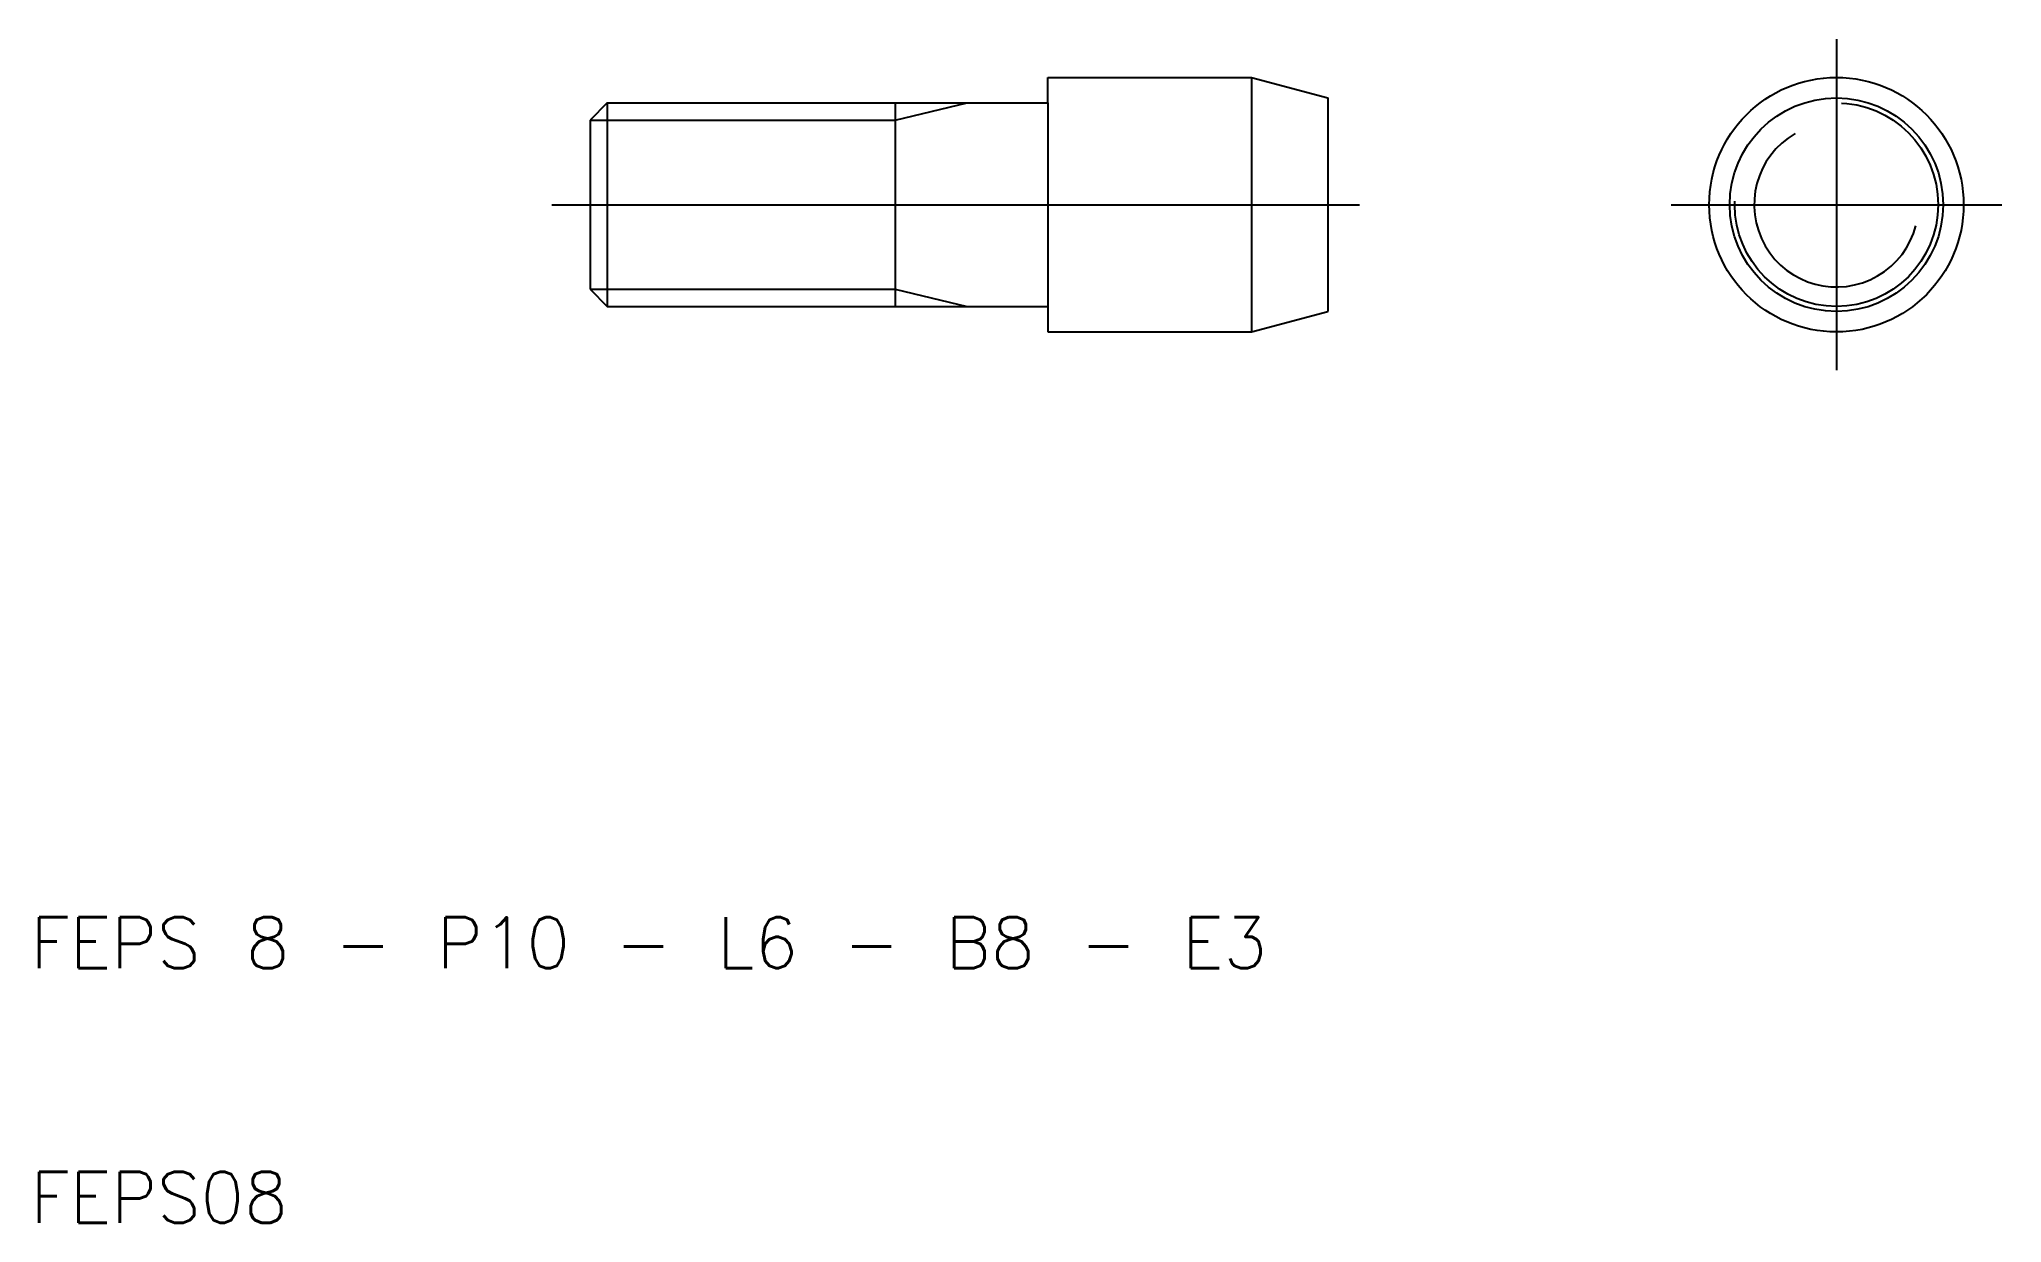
# Model space of a CAD drawing. Extents: x 10.3 to 87.5, y 10 to 56.5.
import ezdxf

# ---------------------------------------------------------------- set-up
doc = ezdxf.new("R2010")
doc.units = 0
doc.linetypes.add('CENTER', pattern=[50.8, 31.75, -6.35, 6.35, -6.35])
doc.linetypes.add('DASHED', pattern=[19.05, 12.7, -6.35])
doc.layers.get('0').update_dxf_attribs({"linetype": 'CONTINUOUS'})
doc.layers.add('CENTER', color=1, linetype='CENTER')
doc.styles.get("Standard").update_dxf_attribs({"font": 'txt.shx', "bigfont": 'extfont.shx'})

msp = doc.modelspace()

# ---------------------------------------------------------------- linework, layer by layer
for p, q in [((50, 55), (58, 55)), ((50, 54), (50, 55)), ((58, 55), (58, 45)), ((58, 55), (61, 54.196)), ((61, 54.196), (61, 45.804)), ((32.676, 54), (32, 53.324)), ((32, 53.324), (32, 46.676)), ((32.676, 54), (50, 54)), ((32.676, 54), (32.676, 46)), ((44, 54), (44, 46)), ((50, 54), (50, 46)), ((32, 46.676), (32.676, 46)), ((32.676, 46), (50, 46)), ((50, 46), (50, 45)), ((58, 45), (61, 45.804)), ((50, 45), (58, 45))]:
    msp.add_line(p, q)
at = {"color": 3}
for p, q in [((32, 53.324), (44, 53.324)), ((44, 53.324), (46.822, 54)), ((32, 46.676), (44, 46.676)), ((44, 46.676), (46.822, 46))]:
    msp.add_line(p, q, dxfattribs=at)
for radius in [5, 4.196]:
    msp.add_circle((81, 50), radius)
at = {"color": 3, "linetype": 'DASHED'}
msp.add_circle((81, 50), 4, dxfattribs=at)
msp.add_arc((81, 50), 3.233, 120, 30, dxfattribs=at)
at = {"layer": 'CENTER', "color": 1, "linetype": 'CENTER'}
for p, q in [((81, 56.5), (81, 43.5)), ((30.5, 50), (62.5, 50)), ((74.5, 50), (87.5, 50))]:
    msp.add_line(p, q, dxfattribs=at)

# ---------------------------------------------------------------- texts
for s, p in [('FEPS 8 - P10 - L6 - B8 - E3', (10, 20)), ('FEPS08', (10, 10))]:
    msp.add_text(s, height=2).set_placement(p)

doc.saveas('drawing.dxf')
